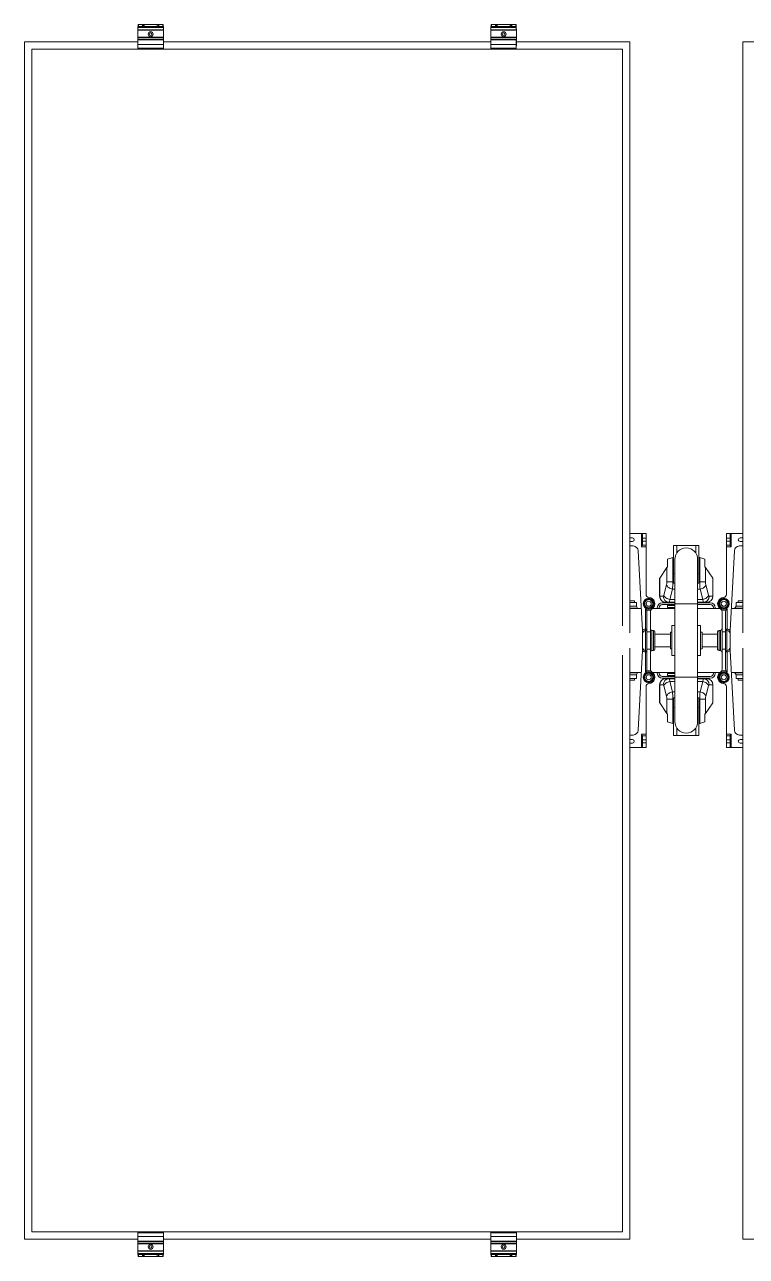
# Model space of a CAD drawing. Header units: feet. Extents: x -17 to 646, y -41 to 598.
# Drawn here: x 503.32 to 508.02, y 552.7 to 560.72 of the extents above; entities that cross this region are included whole.
import ezdxf

# ---------------------------------------------------------------- set-up
doc = ezdxf.new("R2010")
doc.units = ezdxf.units.FT
doc.header["$MEASUREMENT"] = 0

msp = doc.modelspace()

# ---------------------------------------------------------------- linework, layer by layer
at = {"color": 7, "linetype": 'Continuous', "lineweight": 15}
for p, q in [((504.05954, 560.56518), (504.05954, 560.70777)), ((504.22521, 560.70777), (504.05954, 560.70777)), ((504.22521, 560.70252), (504.05954, 560.70252)), ((504.22521, 560.68645), (504.05954, 560.68645)), ((504.06085, 560.72014), (504.06085, 560.70777)), ((504.22488, 560.72014), (504.06085, 560.72014)), ((504.0931, 560.70777), (504.0931, 560.72014)), ((504.19263, 560.70777), (504.19263, 560.72014)), ((504.22488, 560.70777), (504.22488, 560.72014)), ((504.22521, 560.68409), (504.22521, 560.70777)), ((504.2262, 560.69219), (504.22521, 560.69219)), ((504.2262, 560.5828), (504.2262, 560.69219)), ((506.356, 560.56518), (506.356, 560.70777)), ((506.52167, 560.70777), (506.356, 560.70777)), ((506.52167, 560.70252), (506.356, 560.70252)), ((506.52167, 560.68645), (506.356, 560.68645)), ((506.35731, 560.72014), (506.35731, 560.70777)), ((506.52134, 560.72014), (506.35731, 560.72014)), ((506.38956, 560.70777), (506.38956, 560.72014)), ((506.48909, 560.70777), (506.48909, 560.72014)), ((506.52134, 560.70777), (506.52134, 560.72014)), ((506.52167, 560.68409), (506.52167, 560.70777)), ((506.52265, 560.69219), (506.52167, 560.69219)), ((506.52265, 560.5828), (506.52265, 560.69219)), ((504.05954, 560.60732), (503.3227, 560.60732)), ((503.3227, 560.60732), (503.3227, 552.81743)), ((504.05954, 560.68409), (504.22521, 560.68409)), ((504.2262, 560.63801), (504.05954, 560.63801)), ((504.2262, 560.63366), (504.05954, 560.63366)), ((504.05954, 560.62412), (504.22521, 560.62412)), ((504.05954, 560.62084), (504.22521, 560.62084)), ((504.22521, 560.56518), (504.22521, 560.62412)), ((506.356, 560.60732), (504.2262, 560.60732)), ((506.356, 560.68409), (506.52167, 560.68409)), ((506.52265, 560.63801), (506.356, 560.63801)), ((506.52265, 560.63366), (506.356, 560.63366)), ((506.356, 560.62412), (506.52167, 560.62412)), ((506.356, 560.62084), (506.52167, 560.62084)), ((506.52167, 560.56518), (506.52167, 560.62412)), ((507.25949, 560.60732), (506.52265, 560.60732)), ((507.25949, 556.76239), (507.25949, 560.60732)), ((508.73234, 560.60732), (507.99551, 560.60732)), ((507.99551, 560.60732), (507.99551, 556.76239)), ((503.36863, 560.56139), (507.21356, 560.56139)), ((503.36863, 552.86336), (503.36863, 560.56139)), ((504.05954, 560.59131), (504.22521, 560.59131)), ((504.05954, 560.5667), (504.22521, 560.5667)), ((504.05954, 560.56531), (504.22521, 560.56531)), ((504.05954, 560.56518), (504.22521, 560.56518)), ((504.2262, 560.5828), (504.22521, 560.5828)), ((506.356, 560.59131), (506.52167, 560.59131)), ((506.356, 560.5667), (506.52167, 560.5667)), ((506.356, 560.56531), (506.52167, 560.56531)), ((506.356, 560.56518), (506.52167, 560.56518)), ((506.52265, 560.5828), (506.52167, 560.5828)), ((507.21356, 560.56139), (507.21356, 556.80832)), ((507.36586, 557.40952), (507.25949, 557.40952)), ((507.33633, 557.32174), (507.33633, 557.40952)), ((507.34289, 557.3357), (507.34289, 557.40131)), ((507.36586, 557.40952), (507.36586, 557.01169)), ((507.88912, 557.01169), (507.88912, 557.40952)), ((507.99551, 557.40952), (507.88912, 557.40952)), ((507.91209, 557.40131), (507.91209, 557.3357)), ((507.91865, 557.40952), (507.91865, 557.32174)), ((507.25949, 557.37999), (507.27728, 557.37999)), ((507.27728, 557.35702), (507.25949, 557.35702)), ((507.28177, 557.3275), (507.25949, 557.3275)), ((507.36586, 557.32174), (507.33633, 557.32174)), ((507.34218, 557.33199), (507.36586, 557.33199)), ((507.34289, 557.37875), (507.36586, 557.37875)), ((507.36586, 557.35826), (507.34289, 557.35826)), ((507.54547, 557.33078), (507.7095, 557.33078)), ((507.54547, 557.33078), (507.54547, 557.08619)), ((507.7095, 557.33078), (507.7095, 557.08619)), ((507.88912, 557.37875), (507.91209, 557.37875)), ((507.91209, 557.35826), (507.88912, 557.35826)), ((507.88912, 557.33199), (507.91279, 557.33199)), ((507.91865, 557.32174), (507.88912, 557.32174)), ((507.97321, 557.3275), (507.99551, 557.3275)), ((507.9777, 557.37999), (507.99551, 557.37999)), ((507.99551, 557.35702), (507.9777, 557.35702)), ((507.34178, 556.77654), (507.31453, 557.29641)), ((507.50607, 557.24113), (507.54016, 557.25329)), ((507.50607, 557.19201), (507.50607, 557.24113)), ((507.54016, 557.25329), (507.54547, 557.25519)), ((507.54016, 557.25329), (507.54547, 557.25519)), ((507.54016, 557.25329), (507.54016, 557.09444)), ((507.55367, 557.24056), (507.55367, 556.18419)), ((507.64389, 557.31253), (507.64389, 557.31258)), ((507.7013, 556.18419), (507.7013, 557.24056)), ((507.7095, 557.25519), (507.71481, 557.25329)), ((507.71481, 557.09444), (507.71481, 557.25329)), ((507.71481, 557.25329), (507.74891, 557.24113)), ((507.74891, 557.24113), (507.74891, 557.19201)), ((507.9132, 556.77654), (507.94044, 557.29641)), ((507.50194, 557.18826), (507.45475, 557.11834)), ((507.50194, 557.09444), (507.50194, 557.18826)), ((507.80022, 557.11834), (507.75304, 557.18826)), ((507.75304, 557.18826), (507.75304, 557.09444)), ((507.45361, 557.11492), (507.45361, 557.00107)), ((507.45475, 557.11834), (507.45475, 557.00107)), ((507.54016, 557.09444), (507.50194, 557.09444)), ((507.55367, 557.08473), (507.54575, 557.08473)), ((507.70923, 557.08473), (507.7013, 557.08473)), ((507.71481, 557.09444), (507.75304, 557.09444)), ((507.80022, 557.11834), (507.80022, 557.00107)), ((507.80136, 557.11492), (507.80136, 557.00107)), ((507.45361, 557.00107), (507.47774, 557.00107)), ((507.48214, 557.0081), (507.49988, 557.07522)), ((507.53811, 557.0464), (507.52037, 556.97928)), ((507.73461, 556.97928), (507.71687, 557.0464)), ((507.7551, 557.07522), (507.77284, 557.0081)), ((507.77724, 557.00107), (507.80136, 557.00107)), ((507.2904, 556.97119), (507.25949, 556.97119)), ((507.3021, 556.96028), (507.25949, 556.96028)), ((507.3034, 556.93553), (507.25949, 556.93553)), ((507.33422, 556.9207), (507.25949, 556.9207)), ((507.2904, 556.96028), (507.2904, 556.97119)), ((507.3034, 556.93553), (507.3034, 556.95898)), ((507.31065, 556.92264), (507.3034, 556.93553)), ((507.55367, 556.9207), (507.40845, 556.9207)), ((507.43885, 556.92562), (507.43885, 556.9207)), ((507.45132, 556.9207), (507.45132, 556.92627)), ((507.471, 556.94596), (507.55367, 556.94596)), ((507.55367, 556.95843), (507.47166, 556.95843)), ((507.55367, 556.96171), (507.49298, 556.96171)), ((507.55367, 556.93912), (507.5053, 556.93912)), ((507.55367, 556.92803), (507.5053, 556.92803)), ((507.5281, 556.96171), (507.5281, 556.95843)), ((507.5281, 556.94596), (507.5281, 556.93912)), ((507.762, 556.96171), (507.7013, 556.96171)), ((507.78332, 556.95843), (507.7013, 556.95843)), ((507.7013, 556.94596), (507.78398, 556.94596)), ((507.84653, 556.9207), (507.7013, 556.9207)), ((507.80366, 556.92627), (507.80366, 556.9207)), ((507.81613, 556.9207), (507.81613, 556.92562)), ((507.99551, 556.9207), (507.92075, 556.9207)), ((507.95158, 556.93553), (507.94433, 556.92264)), ((507.95158, 556.95898), (507.95158, 556.93553)), ((507.99551, 556.93553), (507.95158, 556.93553)), ((507.99551, 556.96028), (507.95288, 556.96028)), ((507.96458, 556.97119), (507.96458, 556.96028)), ((507.99551, 556.97119), (507.96458, 556.97119)), ((507.36176, 556.78695), (507.36176, 556.91855)), ((507.39642, 556.9091), (507.36883, 556.9091)), ((507.3716, 556.52535), (507.3716, 556.8994)), ((507.39456, 556.90074), (507.39456, 556.52401)), ((507.40556, 556.91855), (507.404, 556.91755)), ((507.85098, 556.91755), (507.84941, 556.91855)), ((507.85098, 556.91755), (507.84941, 556.91855)), ((507.88615, 556.9091), (507.85855, 556.9091)), ((507.86042, 556.52401), (507.86042, 556.90074)), ((507.88338, 556.8994), (507.88338, 556.52535)), ((507.89322, 556.91855), (507.89322, 556.78695)), ((507.3716, 556.76911), (507.39456, 556.76911)), ((507.41343, 556.77799), (507.4044, 556.77799)), ((507.42327, 556.76815), (507.42327, 556.6566)), ((507.53399, 556.76651), (507.52415, 556.76651)), ((507.52415, 556.76651), (507.52415, 556.65824)), ((507.53399, 556.8108), (507.53399, 556.61396)), ((507.55367, 556.8108), (507.53399, 556.8108)), ((507.72099, 556.8108), (507.7013, 556.8108)), ((507.72099, 556.8108), (507.72099, 556.61396)), ((507.73083, 556.76651), (507.72099, 556.76651)), ((507.73083, 556.76651), (507.73083, 556.65824)), ((507.83171, 556.6566), (507.83171, 556.76815)), ((507.85057, 556.77799), (507.84155, 556.77799)), ((507.88338, 556.76911), (507.86042, 556.76911)), ((507.34289, 556.75485), (507.34287, 556.75571)), ((507.34289, 556.66947), (507.34289, 556.75528)), ((507.52415, 556.75404), (507.42327, 556.75404)), ((507.83171, 556.75404), (507.73083, 556.75404)), ((507.91209, 556.75528), (507.91209, 556.66947)), ((507.21356, 556.61643), (507.21356, 552.86336)), ((507.25949, 552.81743), (507.25949, 556.66236)), ((507.34178, 556.64821), (507.31453, 556.12834)), ((507.36176, 556.5062), (507.36176, 556.6378)), ((507.3716, 556.65565), (507.39456, 556.65565)), ((507.4044, 556.64676), (507.41343, 556.64676)), ((507.42327, 556.67071), (507.52415, 556.67071)), ((507.52415, 556.65824), (507.53399, 556.65824)), ((507.55367, 556.61396), (507.53399, 556.61396)), ((507.72099, 556.61396), (507.7013, 556.61396)), ((507.72099, 556.65824), (507.73083, 556.65824)), ((507.73083, 556.67071), (507.83171, 556.67071)), ((507.84155, 556.64676), (507.85057, 556.64676)), ((507.88338, 556.65565), (507.86042, 556.65565)), ((507.89322, 556.6378), (507.89322, 556.5062)), ((507.91209, 556.6699), (507.91211, 556.66904)), ((507.9132, 556.64821), (507.94044, 556.12834)), ((507.99551, 556.66236), (507.99551, 552.81743)), ((507.25949, 556.50405), (507.33422, 556.50405)), ((507.25949, 556.48922), (507.3034, 556.48922)), ((507.25949, 556.46447), (507.3021, 556.46447)), ((507.25949, 556.45356), (507.2904, 556.45356)), ((507.2904, 556.45356), (507.2904, 556.46447)), ((507.3034, 556.48922), (507.31065, 556.50211)), ((507.3034, 556.46577), (507.3034, 556.48922)), ((507.36883, 556.51565), (507.39642, 556.51565)), ((507.404, 556.5072), (507.40556, 556.5062)), ((507.404, 556.5072), (507.40556, 556.5062)), ((507.40845, 556.50405), (507.55367, 556.50405)), ((507.43885, 556.50405), (507.43885, 556.49913)), ((507.45132, 556.49848), (507.45132, 556.50405)), ((507.55367, 556.47879), (507.471, 556.47879)), ((507.47166, 556.46633), (507.55367, 556.46633)), ((507.49298, 556.46305), (507.55367, 556.46305)), ((507.5053, 556.49672), (507.55367, 556.49672)), ((507.5053, 556.48563), (507.55367, 556.48563)), ((507.52037, 556.44548), (507.53811, 556.37835)), ((507.5281, 556.48563), (507.5281, 556.47879)), ((507.5281, 556.46633), (507.5281, 556.46305)), ((507.7013, 556.50405), (507.84653, 556.50405)), ((507.78398, 556.47879), (507.7013, 556.47879)), ((507.7013, 556.46633), (507.78332, 556.46633)), ((507.7013, 556.46305), (507.762, 556.46305)), ((507.71687, 556.37835), (507.73461, 556.44548)), ((507.80366, 556.50405), (507.80366, 556.49848)), ((507.81613, 556.49913), (507.81613, 556.50405)), ((507.84941, 556.5062), (507.85098, 556.5072)), ((507.84941, 556.5062), (507.85098, 556.5072)), ((507.85855, 556.51565), (507.88615, 556.51565)), ((507.92075, 556.50405), (507.99551, 556.50405)), ((507.94433, 556.50211), (507.95158, 556.48922)), ((507.95158, 556.48922), (507.99551, 556.48922)), ((507.95158, 556.48922), (507.95158, 556.46577)), ((507.95288, 556.46447), (507.99551, 556.46447)), ((507.96458, 556.46447), (507.96458, 556.45356)), ((507.96458, 556.45356), (507.99551, 556.45356)), ((507.36586, 556.41307), (507.36586, 556.01524)), ((507.45361, 556.30983), (507.45361, 556.42368)), ((507.47774, 556.42368), (507.45361, 556.42368)), ((507.45475, 556.30641), (507.45475, 556.42368)), ((507.49988, 556.34953), (507.48214, 556.41665)), ((507.77284, 556.41665), (507.7551, 556.34953)), ((507.80136, 556.42368), (507.77724, 556.42368)), ((507.80022, 556.30641), (507.80022, 556.42368)), ((507.80136, 556.30983), (507.80136, 556.42368)), ((507.88912, 556.01524), (507.88912, 556.41307)), ((507.45475, 556.30641), (507.50194, 556.23649)), ((507.50194, 556.23649), (507.50194, 556.33031)), ((507.54016, 556.33031), (507.50194, 556.33031)), ((507.54016, 556.33031), (507.54016, 556.17146)), ((507.54547, 556.09397), (507.54547, 556.33856)), ((507.54575, 556.34002), (507.55367, 556.34002)), ((507.7013, 556.34002), (507.70923, 556.34002)), ((507.7095, 556.09397), (507.7095, 556.33856)), ((507.71481, 556.17146), (507.71481, 556.33031)), ((507.71481, 556.33031), (507.75304, 556.33031)), ((507.75304, 556.33031), (507.75304, 556.23649)), ((507.75304, 556.23649), (507.80022, 556.30641)), ((507.50607, 556.18362), (507.50607, 556.23274)), ((507.74891, 556.23274), (507.74891, 556.18362)), ((507.54016, 556.17146), (507.50607, 556.18362)), ((507.54547, 556.16957), (507.54016, 556.17146)), ((507.54547, 556.16957), (507.54016, 556.17146)), ((507.71481, 556.17146), (507.7095, 556.16957)), ((507.71481, 556.17146), (507.7095, 556.16957)), ((507.74891, 556.18362), (507.71481, 556.17146)), ((507.28177, 556.09725), (507.25949, 556.09725)), ((507.25949, 556.06773), (507.27728, 556.06773)), ((507.27728, 556.04476), (507.25949, 556.04476)), ((507.33633, 556.01524), (507.33633, 556.10301)), ((507.33633, 556.10301), (507.36586, 556.10301)), ((507.36586, 556.09276), (507.34218, 556.09276)), ((507.34289, 556.02344), (507.34289, 556.08905)), ((507.34289, 556.06649), (507.36586, 556.06649)), ((507.36586, 556.046), (507.34289, 556.046)), ((507.7095, 556.09397), (507.54547, 556.09397)), ((507.61109, 556.11222), (507.61109, 556.11217)), ((507.88912, 556.10301), (507.91865, 556.10301)), ((507.91279, 556.09276), (507.88912, 556.09276)), ((507.88912, 556.06649), (507.91209, 556.06649)), ((507.91209, 556.046), (507.88912, 556.046)), ((507.91209, 556.08905), (507.91209, 556.02344)), ((507.91865, 556.10301), (507.91865, 556.01524)), ((507.97321, 556.09725), (507.99551, 556.09725)), ((507.9777, 556.06773), (507.99551, 556.06773)), ((507.99551, 556.04476), (507.9777, 556.04476)), ((507.36586, 556.01524), (507.25949, 556.01524)), ((507.99551, 556.01524), (507.88912, 556.01524)), ((507.21356, 552.86336), (503.36863, 552.86336)), ((504.05954, 552.84195), (504.06003, 552.84195)), ((504.05954, 552.84195), (504.05954, 552.73256)), ((504.2257, 552.85957), (504.06003, 552.85957)), ((504.06003, 552.85957), (504.06003, 552.80064)), ((504.2257, 552.85944), (504.06003, 552.85944)), ((504.2257, 552.85805), (504.06003, 552.85805)), ((504.2257, 552.83344), (504.06003, 552.83344)), ((504.2257, 552.85957), (504.2257, 552.80064)), ((504.2257, 552.84195), (504.2262, 552.84195)), ((504.2262, 552.84195), (504.2262, 552.73256)), ((506.356, 552.84195), (506.35649, 552.84195)), ((506.356, 552.84195), (506.356, 552.73256)), ((506.52216, 552.85957), (506.35649, 552.85957)), ((506.35649, 552.85957), (506.35649, 552.80064)), ((506.52216, 552.85944), (506.35649, 552.85944)), ((506.52216, 552.85805), (506.35649, 552.85805)), ((506.52216, 552.83344), (506.35649, 552.83344)), ((506.52216, 552.85957), (506.52216, 552.80064)), ((506.52216, 552.84195), (506.52265, 552.84195)), ((506.52265, 552.84195), (506.52265, 552.73256)), ((503.3227, 552.81743), (504.05954, 552.81743)), ((504.05954, 552.79109), (504.2262, 552.79109)), ((504.05954, 552.78674), (504.2262, 552.78674)), ((504.2257, 552.80392), (504.06003, 552.80392)), ((504.2257, 552.80064), (504.06003, 552.80064)), ((504.2262, 552.81743), (506.356, 552.81743)), ((506.356, 552.79109), (506.52265, 552.79109)), ((506.356, 552.78674), (506.52265, 552.78674)), ((506.52216, 552.80392), (506.35649, 552.80392)), ((506.52216, 552.80064), (506.35649, 552.80064)), ((506.52265, 552.81743), (507.25949, 552.81743)), ((507.99551, 552.81743), (508.73234, 552.81743)), ((504.05954, 552.73256), (504.06003, 552.73256)), ((504.2257, 552.74067), (504.06003, 552.74067)), ((504.06003, 552.74067), (504.06003, 552.71698)), ((504.06003, 552.7383), (504.2257, 552.7383)), ((504.06003, 552.72223), (504.2257, 552.72223)), ((504.06003, 552.71698), (504.2257, 552.71698)), ((504.06085, 552.71698), (504.06085, 552.70461)), ((504.22488, 552.70461), (504.06085, 552.70461)), ((504.0931, 552.70461), (504.0931, 552.71698)), ((504.19263, 552.70461), (504.19263, 552.71698)), ((504.22488, 552.70461), (504.22488, 552.71698)), ((504.2257, 552.74067), (504.2257, 552.71698)), ((504.2257, 552.73256), (504.2262, 552.73256)), ((506.356, 552.73256), (506.35649, 552.73256)), ((506.52216, 552.74067), (506.35649, 552.74067)), ((506.35649, 552.74067), (506.35649, 552.71698)), ((506.35649, 552.7383), (506.52216, 552.7383)), ((506.35649, 552.72223), (506.52216, 552.72223)), ((506.35649, 552.71698), (506.52216, 552.71698)), ((506.35731, 552.71698), (506.35731, 552.70461)), ((506.52134, 552.70461), (506.35731, 552.70461)), ((506.38956, 552.70461), (506.38956, 552.71698)), ((506.48909, 552.70461), (506.48909, 552.71698)), ((506.52134, 552.70461), (506.52134, 552.71698)), ((506.52216, 552.74067), (506.52216, 552.71698)), ((506.52216, 552.73256), (506.52265, 552.73256))]:
    msp.add_line(p, q, dxfattribs=at)
at = {"color": 8, "linetype": 'Continuous', "lineweight": 15}
for p, q in [((504.06403, 560.70777), (504.06403, 560.72014)), ((504.08883, 560.70777), (504.08883, 560.72014)), ((504.10055, 560.70777), (504.10055, 560.72014)), ((504.18519, 560.70777), (504.18519, 560.72014)), ((504.1969, 560.70777), (504.1969, 560.72014)), ((504.2217, 560.70777), (504.2217, 560.72014)), ((506.36049, 560.70777), (506.36049, 560.72014)), ((506.38529, 560.70777), (506.38529, 560.72014)), ((506.39701, 560.70777), (506.39701, 560.72014)), ((506.48165, 560.70777), (506.48165, 560.72014)), ((506.49336, 560.70777), (506.49336, 560.72014)), ((506.51816, 560.70777), (506.51816, 560.72014)), ((504.2262, 560.60659), (504.22521, 560.60659)), ((506.52265, 560.60659), (506.52167, 560.60659)), ((507.56516, 557.33078), (507.56516, 557.2801)), ((507.68982, 557.33078), (507.68982, 557.2801)), ((507.54016, 557.09444), (507.54547, 557.09444)), ((507.7095, 557.09444), (507.71481, 557.09444)), ((507.55367, 557.0464), (507.53811, 557.0464)), ((507.71687, 557.0464), (507.7013, 557.0464)), ((507.3034, 556.95898), (507.25949, 556.95898)), ((507.31065, 556.92264), (507.25949, 556.92264)), ((507.52037, 556.97928), (507.55367, 556.97928)), ((507.55367, 556.95022), (507.7013, 556.95022)), ((507.7013, 556.97928), (507.73461, 556.97928)), ((507.99551, 556.92264), (507.94433, 556.92264)), ((507.99551, 556.95898), (507.95158, 556.95898)), ((507.36176, 556.91855), (507.372, 556.91855)), ((507.39416, 556.91855), (507.40556, 556.91855)), ((507.84941, 556.91855), (507.86082, 556.91855)), ((507.88297, 556.91855), (507.89322, 556.91855)), ((507.36289, 556.77805), (507.36176, 556.78695)), ((507.37156, 556.78695), (507.36176, 556.78695)), ((507.36299, 556.77807), (507.36299, 556.64669)), ((507.4044, 556.77799), (507.4044, 556.64676)), ((507.41343, 556.64676), (507.41343, 556.77799)), ((507.84155, 556.77799), (507.84155, 556.64676)), ((507.85057, 556.64676), (507.85057, 556.77799)), ((507.89322, 556.78695), (507.88342, 556.78695)), ((507.89199, 556.64669), (507.89199, 556.77807)), ((507.89322, 556.78695), (507.89209, 556.77805)), ((507.36176, 556.6378), (507.36289, 556.6467)), ((507.36176, 556.6378), (507.37156, 556.6378)), ((507.88342, 556.6378), (507.89322, 556.6378)), ((507.89209, 556.6467), (507.89322, 556.6378)), ((507.25949, 556.50211), (507.31065, 556.50211)), ((507.25949, 556.46577), (507.3034, 556.46577)), ((507.372, 556.5062), (507.36176, 556.5062)), ((507.40556, 556.5062), (507.39416, 556.5062)), ((507.55367, 556.44548), (507.52037, 556.44548)), ((507.55367, 556.47453), (507.7013, 556.47453)), ((507.73461, 556.44548), (507.7013, 556.44548)), ((507.86082, 556.5062), (507.84941, 556.5062)), ((507.89322, 556.5062), (507.88297, 556.5062)), ((507.94433, 556.50211), (507.99551, 556.50211)), ((507.95158, 556.46577), (507.99551, 556.46577)), ((507.53811, 556.37835), (507.55367, 556.37835)), ((507.7013, 556.37835), (507.71687, 556.37835)), ((507.54547, 556.33031), (507.54016, 556.33031)), ((507.71481, 556.33031), (507.7095, 556.33031)), ((507.56516, 556.09397), (507.56516, 556.14465)), ((507.68982, 556.09397), (507.68982, 556.14465)), ((504.05954, 552.81816), (504.06003, 552.81816)), ((504.2257, 552.81816), (504.2262, 552.81816)), ((506.356, 552.81816), (506.35649, 552.81816)), ((506.52216, 552.81816), (506.52265, 552.81816)), ((504.06403, 552.70461), (504.06403, 552.71698)), ((504.08883, 552.70461), (504.08883, 552.71698)), ((504.10055, 552.70461), (504.10055, 552.71698)), ((504.18519, 552.70461), (504.18519, 552.71698)), ((504.1969, 552.70461), (504.1969, 552.71698)), ((504.2217, 552.70461), (504.2217, 552.71698)), ((506.36049, 552.70461), (506.36049, 552.71698)), ((506.38529, 552.70461), (506.38529, 552.71698)), ((506.39701, 552.70461), (506.39701, 552.71698)), ((506.48165, 552.70461), (506.48165, 552.71698)), ((506.49336, 552.70461), (506.49336, 552.71698)), ((506.51816, 552.70461), (506.51816, 552.71698))]:
    msp.add_line(p, q, dxfattribs=at)
at = {"color": 7, "linetype": 'Continuous', "lineweight": 15, "flags": 128}
for points in [[(507.52037, 556.97928), (507.51358, 556.98055), (507.50701, 556.98268), (507.50085, 556.98559), (507.49529, 556.9892), (507.49051, 556.99339), (507.48665, 556.99803), (507.48383, 557.00299), (507.48214, 557.0081)], [(507.53811, 557.0464), (507.53133, 557.04767), (507.52475, 557.0498), (507.51859, 557.05271), (507.51304, 557.05632), (507.50825, 557.06051), (507.50439, 557.06515), (507.50157, 557.07011), (507.49988, 557.07522)], [(507.71687, 557.0464), (507.72365, 557.04767), (507.73022, 557.0498), (507.73638, 557.05271), (507.74194, 557.05632), (507.74672, 557.06051), (507.75059, 557.06515), (507.75341, 557.07011), (507.7551, 557.07522)], [(507.73461, 556.97928), (507.74139, 556.98055), (507.74796, 556.98268), (507.75412, 556.98559), (507.75968, 556.9892), (507.76447, 556.99339), (507.76833, 556.99803), (507.77115, 557.00299), (507.77284, 557.0081)], [(507.52037, 556.44548), (507.51358, 556.4442), (507.50701, 556.44207), (507.50085, 556.43916), (507.49529, 556.43555), (507.49051, 556.43136), (507.48665, 556.42672), (507.48383, 556.42176), (507.48214, 556.41665)], [(507.73461, 556.44548), (507.74139, 556.4442), (507.74796, 556.44207), (507.75412, 556.43916), (507.75968, 556.43555), (507.76447, 556.43136), (507.76833, 556.42672), (507.77115, 556.42176), (507.77284, 556.41665)], [(507.53811, 556.37835), (507.53133, 556.37708), (507.52475, 556.37495), (507.51859, 556.37204), (507.51304, 556.36843), (507.50825, 556.36424), (507.50439, 556.3596), (507.50157, 556.35464), (507.49988, 556.34953)], [(507.71687, 556.37835), (507.72365, 556.37708), (507.73022, 556.37495), (507.73638, 556.37204), (507.74194, 556.36843), (507.74672, 556.36424), (507.75059, 556.3596), (507.75341, 556.35464), (507.7551, 556.34953)]]:
    msp.add_lwpolyline(points, dxfattribs=at)
at = {"color": 7, "linetype": 'Continuous', "lineweight": 15}
for centre, radius in [((504.14287, 560.65774), 0.01619), ((504.14287, 560.65774), 0.01614), ((504.14287, 560.65774), 0.0082), ((506.43933, 560.65774), 0.01619), ((506.43933, 560.65774), 0.01614), ((506.43933, 560.65774), 0.0082), ((507.38308, 556.95186), 0.0351), ((507.38308, 556.95186), 0.02625), ((507.38308, 556.95186), 0.0164), ((507.8719, 556.95186), 0.0351), ((507.8719, 556.95186), 0.02625), ((507.8719, 556.95186), 0.0164), ((507.38308, 556.47289), 0.0351), ((507.38308, 556.47289), 0.02625), ((507.38308, 556.47289), 0.0164), ((507.8719, 556.47289), 0.0351), ((507.8719, 556.47289), 0.02625), ((507.8719, 556.47289), 0.0164), ((504.14287, 552.76701), 0.01619), ((504.14287, 552.76701), 0.01614), ((504.14287, 552.76701), 0.0082), ((506.43933, 552.76701), 0.01619), ((506.43933, 552.76701), 0.01614), ((506.43933, 552.76701), 0.0082)]:
    msp.add_circle(centre, radius, dxfattribs=at)
for centre, radius, start, end in [((507.27728, 557.36851), 0.01148, 270, 90), ((507.28177, 557.29469), 0.03281, 3, 90), ((507.97321, 557.29469), 0.03281, 90, 177), ((507.9777, 557.36851), 0.01148, 90, 270), ((507.62749, 557.24056), 0.07381, 0, 180), ((507.38554, 557.01169), 0.01968, 180, 267.644716), ((507.49298, 557.00107), 0.03937, 180, 270), ((507.49358, 557.00054), 0.03883, 179.206342, 269.112667), ((507.51657, 557.00054), 0.03883, 179.206342, 269.112667), ((507.7384, 557.00054), 0.03883, 270.887333, 0.793658), ((507.76139, 557.00054), 0.03883, 270.887333, 0.793658), ((507.762, 557.00107), 0.03937, 270, 0), ((507.86944, 557.01169), 0.01968, 272.355284, 0), ((507.3021, 556.95898), 0.0013, 0, 90), ((507.30951, 556.922), 0.0013, 270, 29.342741), ((507.38308, 556.95186), 0.0292, 126.096806, 174.39508), ((507.38308, 556.95186), 0.0292, 186.17336, 233.650516), ((507.38308, 556.95186), 0.0292, 244.849577, 294.237949), ((507.38308, 556.95186), 0.0292, 64.315631, 114.663819), ((507.38308, 556.95186), 0.04019, 304.019959, 87.644716), ((507.38308, 556.95186), 0.0292, 305.745003, 355.399156), ((507.38308, 556.95186), 0.0292, 6.434328, 53.526525), ((507.47166, 556.92562), 0.03281, 90, 180), ((507.471, 556.92627), 0.01968, 90, 180), ((507.52419, 556.93357), 0.01968, 163.640298, 196.359702), ((507.5053, 556.91491), 0.01312, 26.183663, 90), ((507.78332, 556.92562), 0.03281, 0, 90), ((507.78398, 556.92627), 0.01968, 0, 90), ((507.8719, 556.95186), 0.04019, 92.355284, 235.980041), ((507.8719, 556.95186), 0.0292, 126.096806, 174.39508), ((507.8719, 556.95186), 0.0292, 186.17336, 233.650516), ((507.8719, 556.95186), 0.0292, 244.849577, 294.237949), ((507.8719, 556.95186), 0.0292, 64.315631, 114.663819), ((507.8719, 556.95186), 0.0292, 305.745003, 355.399156), ((507.8719, 556.95186), 0.0292, 6.434328, 53.526525), ((507.94546, 556.922), 0.0013, 150.657259, 270), ((507.95288, 556.95898), 0.0013, 90, 180), ((507.41425, 556.90074), 0.01968, 154.880495, 180), ((507.84073, 556.90074), 0.01968, 0, 25.119505), ((507.36586, 556.75528), 0.02296, 97.180756, 180), ((507.36176, 556.78783), 0.00984, 277.180756, 0), ((507.4044, 556.78783), 0.00984, 180, 270), ((507.41343, 556.76815), 0.00984, 0, 90), ((507.84155, 556.76815), 0.00984, 90, 180), ((507.85057, 556.78783), 0.00984, 270, 0), ((507.89322, 556.78783), 0.00984, 180, 262.819244), ((507.88912, 556.75528), 0.02296, 0, 82.819244), ((507.36586, 556.66947), 0.02296, 180, 262.819244), ((507.36176, 556.63692), 0.00984, 0, 82.819244), ((507.4044, 556.63692), 0.00984, 90, 180), ((507.41343, 556.6566), 0.00984, 270, 0), ((507.84155, 556.6566), 0.00984, 180, 270), ((507.85057, 556.63692), 0.00984, 0, 90), ((507.89322, 556.63692), 0.00984, 97.180756, 180), ((507.88912, 556.66947), 0.02296, 277.180756, 0), ((507.41425, 556.52401), 0.01968, 180, 205.119505), ((507.84073, 556.52401), 0.01968, 334.880495, 0), ((507.3021, 556.46577), 0.0013, 270, 0), ((507.30951, 556.50275), 0.0013, 330.657259, 90), ((507.38308, 556.47289), 0.0292, 126.096806, 174.39508), ((507.38308, 556.47289), 0.0292, 186.17336, 233.650516), ((507.38308, 556.47289), 0.0292, 244.849577, 294.237949), ((507.38308, 556.47289), 0.0292, 64.315631, 114.663819), ((507.38308, 556.47289), 0.04019, 272.355284, 55.980041), ((507.38308, 556.47289), 0.0292, 305.745003, 355.399156), ((507.38308, 556.47289), 0.0292, 6.434328, 53.526525), ((507.47166, 556.49913), 0.03281, 180, 270), ((507.471, 556.49848), 0.01968, 180, 270), ((507.49298, 556.42368), 0.03937, 90, 180), ((507.49358, 556.42422), 0.03883, 90.887333, 180.793658), ((507.51657, 556.42422), 0.03883, 90.887333, 180.793658), ((507.52419, 556.49118), 0.01968, 163.640298, 196.359702), ((507.5053, 556.50984), 0.01312, 270, 333.816337), ((507.7384, 556.42422), 0.03883, 359.206342, 89.112667), ((507.76139, 556.42422), 0.03883, 359.206342, 89.112667), ((507.762, 556.42368), 0.03937, 0, 90), ((507.78332, 556.49913), 0.03281, 270, 0), ((507.78398, 556.49848), 0.01968, 270, 0), ((507.8719, 556.47289), 0.04019, 124.019959, 267.644716), ((507.8719, 556.47289), 0.0292, 126.096806, 174.39508), ((507.8719, 556.47289), 0.0292, 186.17336, 233.650516), ((507.8719, 556.47289), 0.0292, 244.849577, 294.237949), ((507.8719, 556.47289), 0.0292, 64.315631, 114.663819), ((507.8719, 556.47289), 0.0292, 305.745003, 355.399156), ((507.8719, 556.47289), 0.0292, 6.434328, 53.526525), ((507.94546, 556.50275), 0.0013, 90, 209.342741), ((507.95288, 556.46577), 0.0013, 180, 270), ((507.38554, 556.41307), 0.01968, 92.355284, 180), ((507.86944, 556.41307), 0.01968, 0, 87.644716), ((507.28177, 556.13006), 0.03281, 270, 357), ((507.62749, 556.18419), 0.07381, 180, 0), ((507.97321, 556.13006), 0.03281, 183, 270), ((507.27728, 556.05624), 0.01148, 270, 90), ((507.9777, 556.05624), 0.01148, 90, 270)]:
    msp.add_arc(centre, radius, start, end, dxfattribs=at)
for centre, major_axis, ratio, start_param, end_param in [((507.33633, 557.40131), (0, 0.0082), 0.8, 4.712389, 6.2831853), ((507.91865, 557.40131), (0, 0.0082), 0.8, 0, 1.5707963), ((507.33633, 557.3357), (0, 0.0082), 0.8, 4.2431899, 4.712389), ((507.91865, 557.3357), (0, 0.0082), 0.8, 1.5707963, 2.0399954), ((507.54016, 557.18484), (0.03937, 0), 0.364309, 2.6179939, 2.9005235), ((507.71481, 557.18484), (0.03937, 0), 0.364309, 0.2410691, 0.5235988), ((507.49298, 557.11492), (0.03937, 0), 0.364309, 2.9005235, 3.1415927), ((507.49548, 557.09444), (0, 0.02625), 0.2458501, 3.8908116, 4.712389), ((507.53371, 557.09444), (0, 0.06561), 0.0983401, 3.8908116, 4.712389), ((507.56516, 557.1416), (0.01968, 0), 0.4444444, 2.1936229, 3.1415927), ((507.56516, 557.08619), (0.01968, 0), 0.4444444, 3.1415927, 3.3090407), ((507.68982, 557.1416), (0.01968, 0), 0.4444444, 0, 0.9479697), ((507.68982, 557.08619), (0.01968, 0), 0.4444444, 6.1157372, 6.2831853), ((507.72126, 557.09444), (0, 0.06561), 0.0983401, 1.5707963, 2.3923737), ((507.75949, 557.09444), (0, 0.02625), 0.2458501, 1.5707963, 2.3923737), ((507.762, 557.11492), (0.03937, 0), 0.364309, 0, 0.2410691), ((507.47774, 557.02732), (0, 0.02625), 0.2458501, 3.1415927, 3.8908116), ((507.77724, 557.02732), (0, 0.02625), 0.2458501, 2.3923737, 3.1415927), ((507.51597, 557.02732), (0, 0.06561), 0.0983401, 3.1415927, 3.8908116), ((507.73901, 557.02732), (0, 0.06561), 0.0983401, 2.3923737, 3.1415927), ((507.36176, 556.8994), (0, 0.01395), 0.7053898, 4.712389, 5.4811739), ((507.89322, 556.8994), (0, 0.01395), 0.7053898, 0.8020114, 1.5707963), ((507.36176, 556.52535), (0, 0.01395), 0.7053898, 3.943604, 4.712389), ((507.89322, 556.52535), (0, 0.01395), 0.7053898, 1.5707963, 2.3395813), ((507.51597, 556.39743), (0, 0.06561), 0.0983401, 5.5339663, 6.2831853), ((507.73901, 556.39743), (0, 0.06561), 0.0983401, 0, 0.749219), ((507.47774, 556.39743), (0, 0.02625), 0.2458501, 5.5339663, 6.2831853), ((507.53371, 556.33031), (0, 0.06561), 0.0983401, 4.712389, 5.5339663), ((507.72126, 556.33031), (0, 0.06561), 0.0983401, 0.749219, 1.5707963), ((507.77724, 556.39743), (0, 0.02625), 0.2458501, 0, 0.749219), ((507.49298, 556.30983), (0.03937, 0), 0.364309, 3.1415927, 3.3826618), ((507.49548, 556.33031), (0, 0.02625), 0.2458501, 4.712389, 5.5339663), ((507.56516, 556.33856), (0.01968, 0), 0.4444444, 2.9741446, 3.1415927), ((507.56516, 556.28316), (0.01968, 0), 0.4444444, 3.1415927, 4.0895624), ((507.68982, 556.28316), (0.01968, 0), 0.4444444, 5.3352156, 6.2831853), ((507.68982, 556.33856), (0.01968, 0), 0.4444444, 0, 0.1674481), ((507.75949, 556.33031), (0, 0.02625), 0.2458501, 0.749219, 1.5707963), ((507.762, 556.30983), (0.03937, 0), 0.364309, 6.0421162, 6.2831853), ((507.54016, 556.23991), (0.03937, 0), 0.364309, 3.3826618, 3.6651914), ((507.71481, 556.23991), (0.03937, 0), 0.364309, 5.7595865, 6.0421162), ((507.33633, 556.08905), (0, 0.0082), 0.8, 4.712389, 5.181588), ((507.91865, 556.08905), (0, 0.0082), 0.8, 1.1015973, 1.5707963), ((507.33633, 556.02344), (0, 0.0082), 0.8, 3.1415927, 4.712389), ((507.91865, 556.02344), (0, 0.0082), 0.8, 1.5707963, 3.1415927)]:
    msp.add_ellipse(centre, major_axis=major_axis, ratio=ratio, start_param=start_param, end_param=end_param, dxfattribs=at)
for points, knots in [([(507.34218, 557.33199), (507.34155, 557.33068), (507.34, 557.32745), (507.33766, 557.32385), (507.33634, 557.32176), (507.33633, 557.32174)], [0, 0, 0, 0, 0.405195, 0.9962874, 1, 1, 1, 1]), ([(507.91865, 557.32174), (507.91864, 557.32176), (507.91731, 557.32385), (507.91497, 557.32745), (507.91342, 557.33068), (507.91279, 557.33199)], [0, 0, 0, 0, 0.0037126, 0.594805, 1, 1, 1, 1]), ([(507.36035, 556.96499), (507.36017, 556.96468), (507.35881, 556.96232), (507.35625, 556.95788), (507.35394, 556.95388), (507.35277, 556.95186)], [0, 0, 0, 0, 0.0700858, 0.5307822, 1, 1, 1, 1]), ([(507.35277, 556.95186), (507.354, 556.94973), (507.35649, 556.94543), (507.35906, 556.94098), (507.36035, 556.93874)], [0, 0, 0, 0, 0.495458, 1, 1, 1, 1]), ([(507.36793, 556.97811), (507.3667, 556.97598), (507.36421, 556.97168), (507.36165, 556.96723), (507.36035, 556.96499)], [0, 0, 0, 0, 0.495458, 1, 1, 1, 1]), ([(507.36035, 556.93874), (507.36053, 556.93843), (507.36189, 556.93607), (507.36445, 556.93163), (507.36676, 556.92764), (507.36793, 556.92562)], [0, 0, 0, 0, 0.0700858, 0.5307822, 1, 1, 1, 1]), ([(507.36793, 556.97811), (507.3692, 556.97811), (507.37414, 556.97811), (507.37927, 556.97811), (507.38308, 556.97811)], [0, 0, 0, 0, 0.2575513, 1, 1, 1, 1]), ([(507.36793, 556.92562), (507.3692, 556.92562), (507.37414, 556.92562), (507.37927, 556.92562), (507.38308, 556.92562)], [0, 0, 0, 0, 0.2575513, 1, 1, 1, 1]), ([(507.38308, 556.97811), (507.38446, 556.97811), (507.38959, 556.97811), (507.39458, 556.97811), (507.39823, 556.97811)], [0, 0, 0, 0, 0.2686336, 1, 1, 1, 1]), ([(507.38308, 556.92562), (507.38446, 556.92562), (507.38959, 556.92562), (507.39458, 556.92562), (507.39823, 556.92562)], [0, 0, 0, 0, 0.2686336, 1, 1, 1, 1]), ([(507.40581, 556.96499), (507.40563, 556.9653), (507.40427, 556.96765), (507.40171, 556.97209), (507.3994, 556.97609), (507.39823, 556.97811)], [0, 0, 0, 0, 0.0700858, 0.5307822, 1, 1, 1, 1]), ([(507.39823, 556.92562), (507.39946, 556.92775), (507.40195, 556.93205), (507.40451, 556.9365), (507.40581, 556.93874)], [0, 0, 0, 0, 0.495458, 1, 1, 1, 1]), ([(507.41339, 556.95186), (507.41215, 556.95399), (507.40967, 556.9583), (507.4071, 556.96274), (507.40581, 556.96499)], [0, 0, 0, 0, 0.495458, 1, 1, 1, 1]), ([(507.40581, 556.93874), (507.40599, 556.93905), (507.40735, 556.94141), (507.40991, 556.94585), (507.41222, 556.94985), (507.41339, 556.95186)], [0, 0, 0, 0, 0.0700858, 0.5307822, 1, 1, 1, 1]), ([(507.84917, 556.96499), (507.84899, 556.96468), (507.84763, 556.96232), (507.84506, 556.95788), (507.84276, 556.95388), (507.84159, 556.95186)], [0, 0, 0, 0, 0.0700858, 0.5307822, 1, 1, 1, 1]), ([(507.84159, 556.95186), (507.84282, 556.94973), (507.84531, 556.94543), (507.84787, 556.94098), (507.84917, 556.93874)], [0, 0, 0, 0, 0.495458, 1, 1, 1, 1]), ([(507.85674, 556.97811), (507.85551, 556.97598), (507.85303, 556.97168), (507.85046, 556.96723), (507.84917, 556.96499)], [0, 0, 0, 0, 0.495458, 1, 1, 1, 1]), ([(507.84917, 556.93874), (507.84935, 556.93843), (507.85071, 556.93607), (507.85327, 556.93163), (507.85558, 556.92764), (507.85674, 556.92562)], [0, 0, 0, 0, 0.0700858, 0.5307822, 1, 1, 1, 1]), ([(507.85674, 556.97811), (507.85802, 556.97811), (507.86296, 556.97811), (507.86809, 556.97811), (507.8719, 556.97811)], [0, 0, 0, 0, 0.2575513, 1, 1, 1, 1]), ([(507.85674, 556.92562), (507.85802, 556.92562), (507.86296, 556.92562), (507.86809, 556.92562), (507.8719, 556.92562)], [0, 0, 0, 0, 0.2575513, 1, 1, 1, 1]), ([(507.8719, 556.97811), (507.87328, 556.97811), (507.8784, 556.97811), (507.8834, 556.97811), (507.88705, 556.97811)], [0, 0, 0, 0, 0.2686336, 1, 1, 1, 1]), ([(507.8719, 556.92562), (507.87328, 556.92562), (507.8784, 556.92562), (507.8834, 556.92562), (507.88705, 556.92562)], [0, 0, 0, 0, 0.2686336, 1, 1, 1, 1]), ([(507.89463, 556.96499), (507.89445, 556.9653), (507.89309, 556.96765), (507.89052, 556.97209), (507.88821, 556.97609), (507.88705, 556.97811)], [0, 0, 0, 0, 0.0700858, 0.5307822, 1, 1, 1, 1]), ([(507.88705, 556.92562), (507.88828, 556.92775), (507.89076, 556.93205), (507.89333, 556.9365), (507.89463, 556.93874)], [0, 0, 0, 0, 0.495458, 1, 1, 1, 1]), ([(507.9022, 556.95186), (507.90097, 556.95399), (507.89849, 556.9583), (507.89592, 556.96274), (507.89463, 556.96499)], [0, 0, 0, 0, 0.495458, 1, 1, 1, 1]), ([(507.89463, 556.93874), (507.89481, 556.93905), (507.89617, 556.94141), (507.89873, 556.94585), (507.90104, 556.94985), (507.9022, 556.95186)], [0, 0, 0, 0, 0.0700858, 0.5307822, 1, 1, 1, 1]), ([(507.36176, 556.91855), (507.36176, 556.91854), (507.36285, 556.91714), (507.3654, 556.91387), (507.36758, 556.91083), (507.36883, 556.9091)], [0, 0, 0, 0, 0.0037768, 0.4323237, 1, 1, 1, 1]), ([(507.404, 556.91755), (507.40253, 556.91648), (507.39959, 556.91435), (507.39739, 556.91107), (507.39656, 556.90939), (507.39642, 556.9091)], [0, 0, 0, 0, 0.451634, 0.9058386, 1, 1, 1, 1]), ([(507.85855, 556.9091), (507.85785, 556.91039), (507.85644, 556.91296), (507.85356, 556.91585), (507.85159, 556.91715), (507.85098, 556.91755)], [0, 0, 0, 0, 0.4092703, 0.8171797, 1, 1, 1, 1]), ([(507.88615, 556.9091), (507.88739, 556.91083), (507.88958, 556.91387), (507.89213, 556.91714), (507.89321, 556.91854), (507.89322, 556.91855)], [0, 0, 0, 0, 0.5676763, 0.9962232, 1, 1, 1, 1]), ([(507.34178, 556.77654), (507.34201, 556.7768), (507.34473, 556.77972), (507.35101, 556.7845), (507.35817, 556.78613), (507.36176, 556.78695)], [0, 0, 0, 0, 0.0456131, 0.5227647, 1, 1, 1, 1]), ([(507.34287, 556.75571), (507.34279, 556.75719), (507.34264, 556.76018), (507.34232, 556.76623), (507.34202, 556.77182), (507.34182, 556.77575), (507.34178, 556.77654)], [0, 0, 0, 0, 0.2389722, 0.4836673, 0.8952769, 1, 1, 1, 1]), ([(507.89322, 556.78695), (507.89684, 556.78616), (507.90443, 556.78451), (507.91019, 556.77928), (507.9132, 556.77654)], [0, 0, 0, 0, 0.4775689, 1, 1, 1, 1]), ([(507.9132, 556.77654), (507.91307, 556.77401), (507.91272, 556.76748), (507.91236, 556.76058), (507.91215, 556.75654), (507.91211, 556.75571)], [0, 0, 0, 0, 0.3341135, 0.8629313, 1, 1, 1, 1]), ([(507.34178, 556.64821), (507.34191, 556.65074), (507.34225, 556.65727), (507.34261, 556.66417), (507.34283, 556.66821), (507.34287, 556.66904)], [0, 0, 0, 0, 0.3341135, 0.8629313, 1, 1, 1, 1]), ([(507.36176, 556.6378), (507.35813, 556.63859), (507.35055, 556.64024), (507.34479, 556.64547), (507.34178, 556.64821)], [0, 0, 0, 0, 0.4775689, 1, 1, 1, 1]), ([(507.9132, 556.64821), (507.91296, 556.64795), (507.91025, 556.64503), (507.90397, 556.64025), (507.8968, 556.63862), (507.89322, 556.6378)], [0, 0, 0, 0, 0.0456131, 0.5227647, 1, 1, 1, 1]), ([(507.91211, 556.66904), (507.91219, 556.66756), (507.91234, 556.66458), (507.91266, 556.65852), (507.91295, 556.65293), (507.91316, 556.649), (507.9132, 556.64821)], [0, 0, 0, 0, 0.2389722, 0.4836673, 0.8952769, 1, 1, 1, 1]), ([(507.36035, 556.48601), (507.36017, 556.4857), (507.35881, 556.48334), (507.35625, 556.4789), (507.35394, 556.4749), (507.35277, 556.47289)], [0, 0, 0, 0, 0.0700858, 0.5307822, 1, 1, 1, 1]), ([(507.35277, 556.47289), (507.354, 556.47076), (507.35649, 556.46646), (507.35906, 556.46201), (507.36035, 556.45977)], [0, 0, 0, 0, 0.495458, 1, 1, 1, 1]), ([(507.36793, 556.49913), (507.3667, 556.497), (507.36421, 556.4927), (507.36165, 556.48825), (507.36035, 556.48601)], [0, 0, 0, 0, 0.495458, 1, 1, 1, 1]), ([(507.36035, 556.45977), (507.36053, 556.45945), (507.36189, 556.4571), (507.36445, 556.45266), (507.36676, 556.44866), (507.36793, 556.44664)], [0, 0, 0, 0, 0.0700858, 0.5307822, 1, 1, 1, 1]), ([(507.36883, 556.51565), (507.36758, 556.51392), (507.3654, 556.51088), (507.36285, 556.50761), (507.36176, 556.50621), (507.36176, 556.5062)], [0, 0, 0, 0, 0.5676763, 0.9962232, 1, 1, 1, 1]), ([(507.36793, 556.49913), (507.3692, 556.49913), (507.37414, 556.49913), (507.37927, 556.49913), (507.38308, 556.49913)], [0, 0, 0, 0, 0.2575513, 1, 1, 1, 1]), ([(507.36793, 556.44664), (507.3692, 556.44664), (507.37414, 556.44664), (507.37927, 556.44664), (507.38308, 556.44664)], [0, 0, 0, 0, 0.2575513, 1, 1, 1, 1]), ([(507.38308, 556.49913), (507.38446, 556.49913), (507.38959, 556.49913), (507.39458, 556.49913), (507.39823, 556.49913)], [0, 0, 0, 0, 0.2686336, 1, 1, 1, 1]), ([(507.38308, 556.44664), (507.38446, 556.44664), (507.38959, 556.44664), (507.39458, 556.44664), (507.39823, 556.44664)], [0, 0, 0, 0, 0.2686336, 1, 1, 1, 1]), ([(507.39642, 556.51565), (507.39713, 556.51436), (507.39854, 556.51179), (507.40142, 556.5089), (507.40339, 556.5076), (507.404, 556.5072)], [0, 0, 0, 0, 0.4092703, 0.8171797, 1, 1, 1, 1]), ([(507.40581, 556.48601), (507.40563, 556.48632), (507.40427, 556.48868), (507.40171, 556.49312), (507.3994, 556.49712), (507.39823, 556.49913)], [0, 0, 0, 0, 0.0700858, 0.5307822, 1, 1, 1, 1]), ([(507.39823, 556.44664), (507.39946, 556.44877), (507.40195, 556.45308), (507.40451, 556.45752), (507.40581, 556.45977)], [0, 0, 0, 0, 0.495458, 1, 1, 1, 1]), ([(507.41339, 556.47289), (507.41215, 556.47502), (507.40967, 556.47932), (507.4071, 556.48377), (507.40581, 556.48601)], [0, 0, 0, 0, 0.495458, 1, 1, 1, 1]), ([(507.40581, 556.45977), (507.40599, 556.46008), (507.40735, 556.46243), (507.40991, 556.46687), (507.41222, 556.47087), (507.41339, 556.47289)], [0, 0, 0, 0, 0.0700858, 0.5307822, 1, 1, 1, 1]), ([(507.84917, 556.48601), (507.84899, 556.4857), (507.84763, 556.48334), (507.84506, 556.4789), (507.84276, 556.4749), (507.84159, 556.47289)], [0, 0, 0, 0, 0.0700858, 0.5307822, 1, 1, 1, 1]), ([(507.84159, 556.47289), (507.84282, 556.47076), (507.84531, 556.46646), (507.84787, 556.46201), (507.84917, 556.45977)], [0, 0, 0, 0, 0.495458, 1, 1, 1, 1]), ([(507.85674, 556.49913), (507.85551, 556.497), (507.85303, 556.4927), (507.85046, 556.48825), (507.84917, 556.48601)], [0, 0, 0, 0, 0.495458, 1, 1, 1, 1]), ([(507.84917, 556.45977), (507.84935, 556.45945), (507.85071, 556.4571), (507.85327, 556.45266), (507.85558, 556.44866), (507.85674, 556.44664)], [0, 0, 0, 0, 0.0700858, 0.5307822, 1, 1, 1, 1]), ([(507.85098, 556.5072), (507.85245, 556.50827), (507.85539, 556.5104), (507.85759, 556.51368), (507.85841, 556.51536), (507.85855, 556.51565)], [0, 0, 0, 0, 0.451634, 0.9058386, 1, 1, 1, 1]), ([(507.85674, 556.49913), (507.85802, 556.49913), (507.86296, 556.49913), (507.86809, 556.49913), (507.8719, 556.49913)], [0, 0, 0, 0, 0.2575513, 1, 1, 1, 1]), ([(507.85674, 556.44664), (507.85802, 556.44664), (507.86296, 556.44664), (507.86809, 556.44664), (507.8719, 556.44664)], [0, 0, 0, 0, 0.2575513, 1, 1, 1, 1]), ([(507.8719, 556.49913), (507.87328, 556.49913), (507.8784, 556.49913), (507.8834, 556.49913), (507.88705, 556.49913)], [0, 0, 0, 0, 0.2686336, 1, 1, 1, 1]), ([(507.8719, 556.44664), (507.87328, 556.44664), (507.8784, 556.44664), (507.8834, 556.44664), (507.88705, 556.44664)], [0, 0, 0, 0, 0.2686336, 1, 1, 1, 1]), ([(507.89322, 556.5062), (507.89321, 556.50621), (507.89213, 556.50761), (507.88958, 556.51088), (507.88739, 556.51392), (507.88615, 556.51565)], [0, 0, 0, 0, 0.0037768, 0.4323237, 1, 1, 1, 1]), ([(507.89463, 556.48601), (507.89445, 556.48632), (507.89309, 556.48868), (507.89052, 556.49312), (507.88821, 556.49712), (507.88705, 556.49913)], [0, 0, 0, 0, 0.0700858, 0.5307822, 1, 1, 1, 1]), ([(507.88705, 556.44664), (507.88828, 556.44877), (507.89076, 556.45308), (507.89333, 556.45752), (507.89463, 556.45977)], [0, 0, 0, 0, 0.495458, 1, 1, 1, 1]), ([(507.9022, 556.47289), (507.90097, 556.47502), (507.89849, 556.47932), (507.89592, 556.48377), (507.89463, 556.48601)], [0, 0, 0, 0, 0.495458, 1, 1, 1, 1]), ([(507.89463, 556.45977), (507.89481, 556.46008), (507.89617, 556.46243), (507.89873, 556.46687), (507.90104, 556.47087), (507.9022, 556.47289)], [0, 0, 0, 0, 0.0700858, 0.5307822, 1, 1, 1, 1]), ([(507.33633, 556.10301), (507.33634, 556.10299), (507.33766, 556.1009), (507.34, 556.0973), (507.34155, 556.09407), (507.34218, 556.09276)], [0, 0, 0, 0, 0.0037126, 0.594805, 1, 1, 1, 1]), ([(507.91279, 556.09276), (507.91342, 556.09407), (507.91497, 556.0973), (507.91731, 556.1009), (507.91864, 556.10299), (507.91865, 556.10301)], [0, 0, 0, 0, 0.405195, 0.9962874, 1, 1, 1, 1])]:
    msp.add_open_spline(points, degree=3, knots=knots, dxfattribs=at)

doc.saveas('drawing.dxf')
